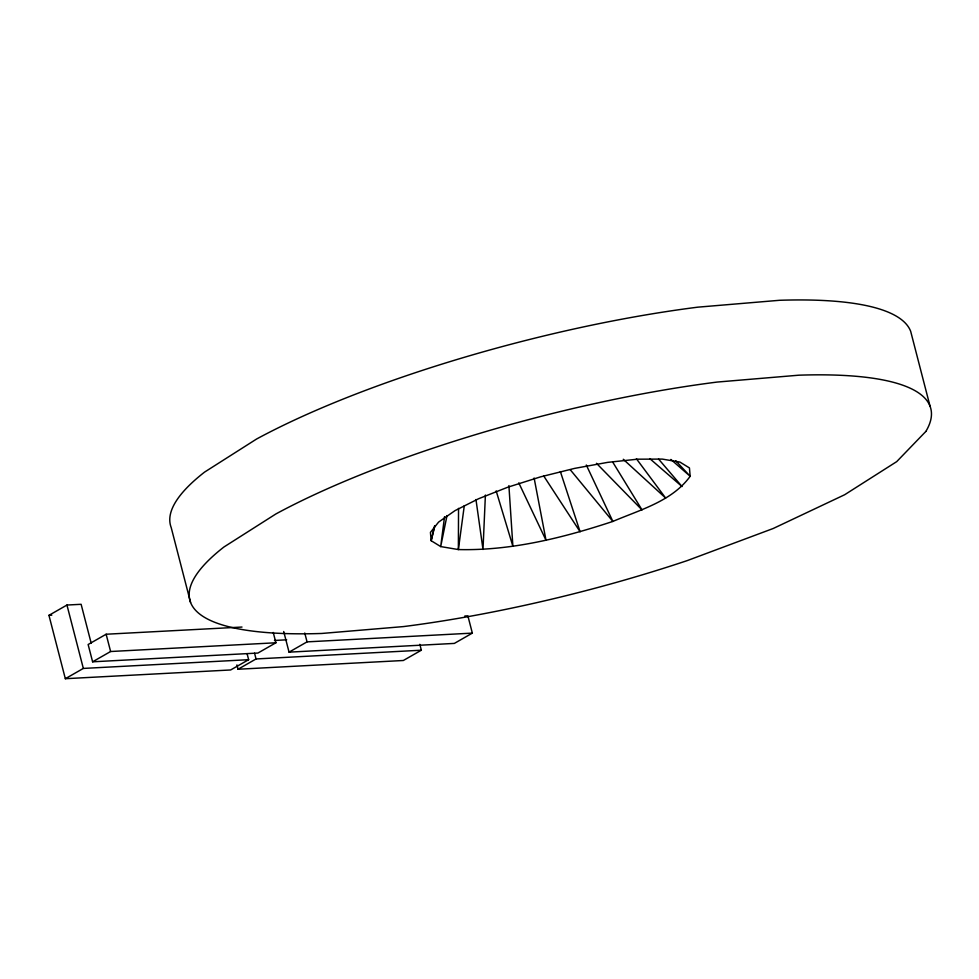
<?xml version="1.0" encoding="UTF-8"?>
<svg xmlns="http://www.w3.org/2000/svg" width="979" height="979" viewBox="0 0 979 979"><rect width="100%" height="100%" fill="white"/><g stroke="black" fill="none" stroke-linecap="round" stroke-linejoin="round"><path stroke-width="1.47" d="M458.539 508.37L458.368 549.562C511.124 550.847 563.096 537.85 612.866 521.428C639.948 509.826 672.096 501.285 690.171 476.283L689.449 467.938L679.915 462.076L662.245 459.09L637.61 459.188L607.726 462.357L574.6 468.39L540.506 476.871L507.746 487.224L478.584 498.739L454.99 510.646L438.568 522.113L430.442 532.368L431.164 540.714L440.697 546.576L458.368 549.562L464.303 505.641M485.4 495.044L483.002 549.464L475.965 499.535M444.552 516.679L440.697 546.576L447.011 515.578M434.566 526.017L431.164 540.714L434.811 525.992M247.149 653.923L248.642 659.687L230.64 669.966L65.336 678.704L48.95 615.338L66.951 605.046L81.122 604.3L91.182 643.191M241.997 627.049L106.136 634.233L88.134 644.512L92.613 661.804L257.905 653.054L275.907 642.775L273.239 632.458M92.613 661.804L110.615 651.512L275.907 642.775M65.336 678.704L83.337 668.424L248.642 659.687M236.93 664.912L238.044 669.244L256.045 658.953L421.337 650.215L419.82 644.317M283.714 631.516L289.05 652.149L307.051 641.869L472.343 633.119L467.876 615.84L464.829 615.999M421.337 650.215L403.336 660.495L238.044 669.244M472.343 633.119L454.342 643.411L289.05 652.149M48.95 615.338L51.789 615.179M274.475 640.462L286.688 639.813M649.787 458.613L682.045 486.551L658.561 459.053M670.909 459.445L690.171 476.283L675.718 460.742M623.256 459.273L665.622 498.017L636.423 458.784M596.468 463.3L642.028 509.912L612.781 462.174M570.267 469.736L612.866 521.428L586.299 465.013M543.663 475.88L580.106 531.781L560.367 471.548M518.784 482.867L546.013 540.261L534.118 477.997M496.169 490.895L512.886 546.294L508.896 485.584M930.05 406.236L910.678 331.33A382.667 89.982 -14.5 0 0 779.492 300.296L697.758 307.173A382.667 89.982 -14.5 0 0 256.584 439.02L204.538 472.123A382.667 89.982 -14.5 0 0 171.19 527.522L190.562 602.428M304.763 633.021L307.051 641.869M254.552 653.189L256.045 658.953M106.136 634.233L110.615 651.512M66.951 605.046L83.337 668.424M925.828 431.458L896.703 461.635L844.657 494.738L773.226 528.489L687.282 560.588A382.667 89.982 -14.5 0 1 403.483 626.584L321.761 633.462A382.667 89.982 -14.5 0 1 223.91 547.016L275.956 513.914A382.667 89.982 -14.5 0 1 717.13 382.067L798.852 375.19A382.667 89.982 -14.5 0 1 925.828 431.458"/></g></svg>
